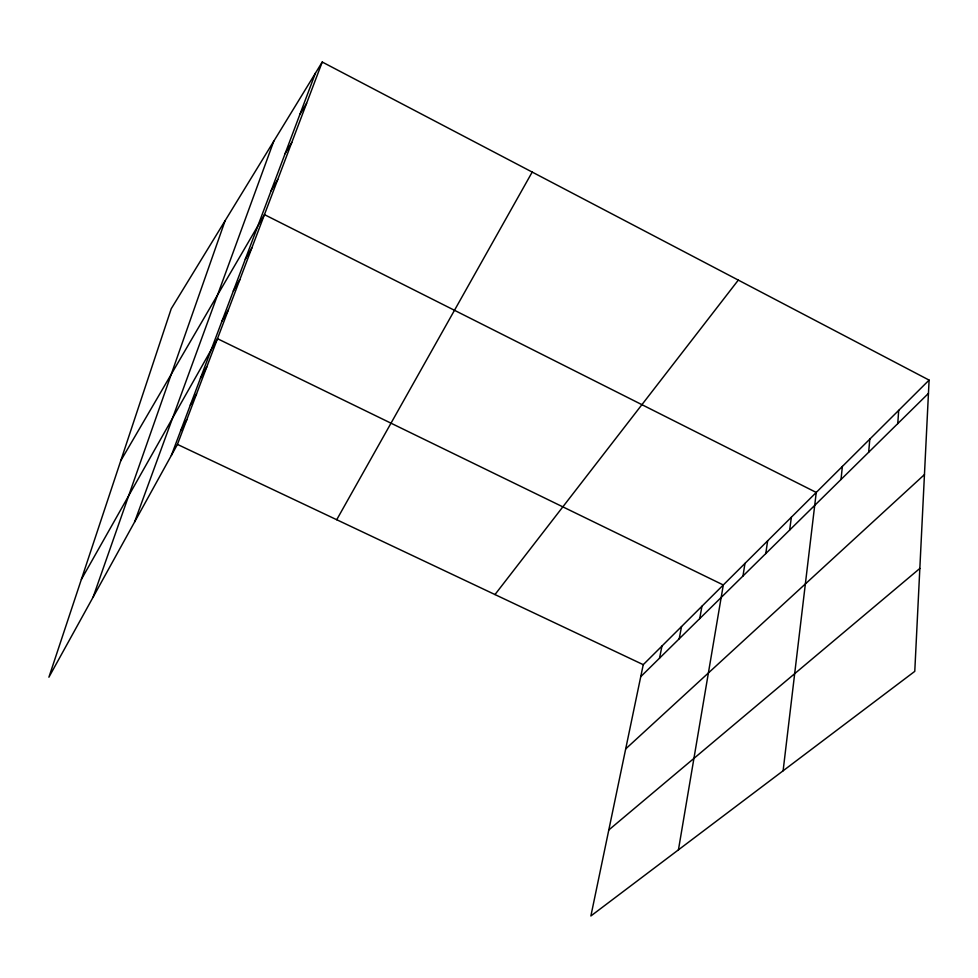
<?xml version="1.0" encoding="UTF-8"?>
<svg xmlns="http://www.w3.org/2000/svg" width="978" height="978" viewBox="0 0 978 978"><rect width="100%" height="100%" fill="white"/><g stroke="black" fill="none" stroke-linecap="round" stroke-linejoin="round"><path stroke-width="1.47" d="M929.1 380.1L914.772 671.36L590.883 915.97L643.243 664.673L929.1 380.1L322.239 62.03L171.236 308.718L48.9 677.216L177.434 444.403L322.239 62.03M897.767 423.584L898.684 410.381M868.66 452.252L869.809 439.122M841.019 479.477L842.364 466.445M783.109 770.798L816.251 492.447L264.451 214.622L120.759 460.76M789.662 530.039L791.361 517.215M765.774 553.56L767.632 540.846M742.974 576.018L744.967 563.401M678.439 849.858L723.292 584.978L217.471 338.694L81.37 579.416M699.722 618.597L701.947 606.226M679.197 638.805L681.532 626.556M659.551 658.145L661.972 646.018M93.13 597.106L225.111 220.698M134.585 522.02L273.754 141.235M171.346 455.442L315.454 73.105M180.612 430.858L186.774 419.758M190.307 405.136L196.529 393.975M200.466 378.193L206.749 366.982M336.713 519.721L532.203 172.079M221.945 321.175L228.375 309.904M233.326 291.004L239.806 279.696M245.282 259.28L251.823 247.984M271.102 190.783L277.752 179.5M285.075 153.705L291.774 142.47M299.83 114.548L306.579 103.375M494.978 594.563L738.304 280.099M640.737 676.678L928.452 393.388M625.688 748.916L924.454 474.587M608.805 829.967L919.833 568.45M177.434 444.403L643.243 664.673"/></g></svg>
